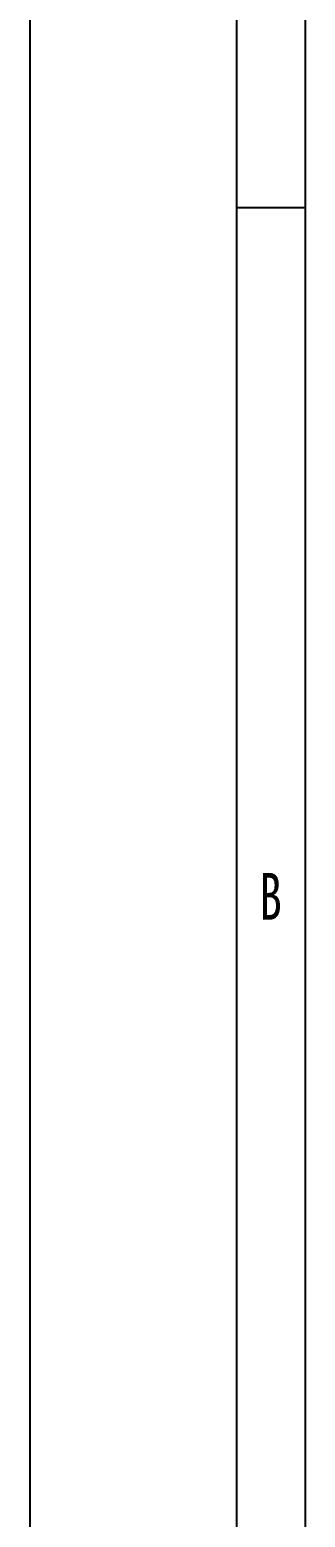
# Model space of a CAD drawing. Header units: inches. Extents: x 47316 to 59086, y 3141 to 11743.
# Drawn here: x 47316.3 to 47336.3, y 7495.1 to 7603.1 of the extents above; entities that cross this region are included whole.
import ezdxf

# ---------------------------------------------------------------- set-up
doc = ezdxf.new("R2010")
doc.units = ezdxf.units.IN
doc.header["$MEASUREMENT"] = 0
doc.styles.add('MtX_SimSun', font='')
doc.styles.get('MtX_SimSun').set_extended_font_data('SimSun')

msp = doc.modelspace()

# ---------------------------------------------------------------- linework, layer by layer
at = {"color": 0, "lineweight": -3}
for p, q in [((47316.34, 7710.2), (47316.34, 6869.2)), ((47331.34, 7690.2), (47331.34, 7437.37)), ((47336.34, 7690.2), (47336.34, 6890.2)), ((47336.34, 7590.2), (47331.34, 7590.2))]:
    msp.add_line(p, q, dxfattribs=at)

# ---------------------------------------------------------------- texts
at = {"color": 0, "lineweight": -3, "style": 'MtX_SimSun', "width": 0.7}
msp.add_text('B', height=3.4, dxfattribs=at).set_placement((47333.02, 7538.5))

doc.saveas('drawing.dxf')
